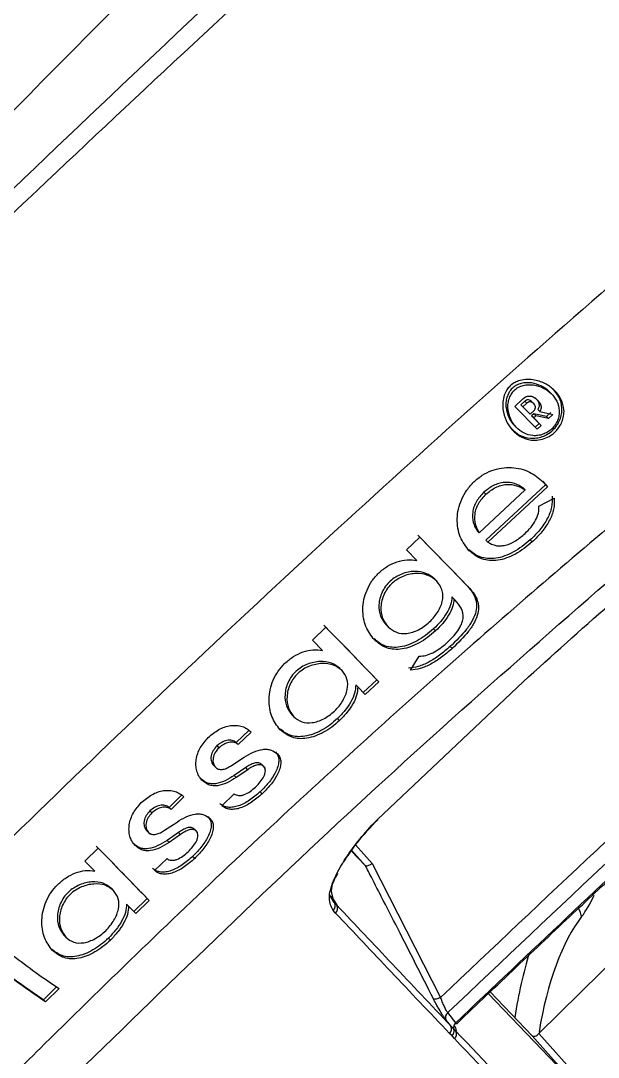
# Model space of a CAD drawing. Extents: x 525 to 613, y 487 to 635.
# Drawn here: x 539.808 to 541.574, y 578.359 to 581.529 of the extents above; entities that cross this region are included whole.
import ezdxf

# ---------------------------------------------------------------- set-up
doc = ezdxf.new("R2010")
doc.units = 0
doc.header["$MEASUREMENT"] = 0
doc.layers.add('1', color=4, linetype='Continuous')
doc.layers.add('STD TEST', color=3, linetype='Continuous')

# ---------------------------------------------------------------- blocks, each defined once
blk = doc.blocks.new('2023 VANGUARD')
at = {"layer": '1', "color": 3, "linetype": 'Continuous', "lineweight": 25}
for p, q in [((-27.5285, -12.3036), (-27.5347, -12.2974)), ((-27.6402, -12.3418), (-27.6157, -12.318)), ((-27.6097, -12.3253), (-27.622, -12.3372)), ((-27.6036, -12.3315), (-27.6159, -12.3434)), ((-27.6036, -12.3315), (-27.6097, -12.3253)), ((-27.5802, -12.3356), (-27.5905, -12.3253)), ((-27.5719, -12.4115), (-27.6402, -12.3418)), ((-27.622, -12.3372), (-27.6002, -12.3595)), ((-27.6159, -12.3434), (-27.622, -12.3372)), ((-27.6159, -12.3434), (-27.594, -12.3656)), ((-27.594, -12.3656), (-27.6002, -12.3595)), ((-27.594, -12.3656), (-27.5817, -12.3538)), ((-27.5824, -12.3645), (-27.5891, -12.3708)), ((-27.5435, -12.3725), (-27.5824, -12.3645)), ((-27.5763, -12.3706), (-27.5824, -12.3645)), ((-27.5643, -12.3573), (-27.5705, -12.3511)), ((-27.5643, -12.3573), (-27.524, -12.366)), ((-27.5302, -12.3598), (-27.5435, -12.3725)), ((-27.5891, -12.3708), (-27.5662, -12.3941)), ((-27.5829, -12.377), (-27.5891, -12.3708)), ((-27.5763, -12.3706), (-27.5829, -12.377)), ((-27.5829, -12.377), (-27.5601, -12.4003)), ((-27.5662, -12.3941), (-27.578, -12.4054)), ((-27.5373, -12.3786), (-27.5763, -12.3706)), ((-27.5601, -12.4003), (-27.5662, -12.3941)), ((-27.5373, -12.3786), (-27.5435, -12.3725)), ((-27.524, -12.366), (-27.5373, -12.3786)), ((-27.6404, -12.4013), (-27.6343, -12.4074)), ((-27.5601, -12.4003), (-27.5719, -12.4115)), ((-27.5471, -12.5812), (-27.7295, -12.7507)), ((-27.5562, -12.5705), (-27.5471, -12.5812)), ((-27.554, -12.5721), (-27.5409, -12.5873)), ((-27.5409, -12.5873), (-27.5471, -12.5812)), ((-27.7497, -12.7288), (-27.6091, -12.5972)), ((-27.7291, -12.6102), (-27.7352, -12.6041)), ((-27.5409, -12.5873), (-27.7234, -12.7568)), ((-27.6091, -12.5972), (-27.6152, -12.5911)), ((-27.5667, -12.6464), (-27.5203, -12.6226)), ((-27.9722, -12.7808), (-27.931, -12.7414)), ((-27.7497, -12.7288), (-27.7559, -12.7227)), ((-27.7234, -12.7568), (-27.7295, -12.7507)), ((-27.5872, -12.7562), (-27.5933, -12.75)), ((-27.9404, -12.8133), (-27.9722, -12.7808)), ((-27.8799, -12.8753), (-27.8861, -12.8691)), ((-27.7828, -12.8935), (-27.7889, -12.8874)), ((-27.8269, -12.9299), (-27.8331, -12.9238)), ((-27.8228, -12.9341), (-27.8269, -12.9299)), ((-28.2597, -13.0567), (-28.2186, -13.0172)), ((-28.0281, -13.0161), (-28.0342, -13.0099)), ((-27.883, -13.0284), (-27.8891, -13.0223)), ((-28.2287, -13.0884), (-28.2597, -13.0567)), ((-27.8322, -13.0823), (-27.8384, -13.0761)), ((-27.9594, -13.1484), (-27.933, -13.1059)), ((-28.1694, -13.1493), (-28.1755, -13.1431)), ((-28.0627, -13.1777), (-28.1043, -13.2166)), ((-28.0565, -13.1838), (-28.0982, -13.2228)), ((-28.0565, -13.1838), (-28.0627, -13.1777)), ((-28.0606, -13.6054), (-27.615, -13.1839)), ((-28.121, -13.1991), (-28.1272, -13.193)), ((-28.0982, -13.2228), (-28.121, -13.1991)), ((-28.3168, -13.2908), (-28.323, -13.2846)), ((-28.1767, -13.3027), (-28.1829, -13.2966)), ((-28.453, -13.3316), (-28.4927, -13.3697)), ((-28.4469, -13.3377), (-28.4865, -13.3759)), ((-28.4469, -13.3377), (-28.4475, -13.3371)), ((-28.5453, -13.3859), (-28.5515, -13.3798)), ((-28.4865, -13.3759), (-28.4927, -13.3697)), ((-27.5669, -14.26), (-26.6992, -13.4013)), ((-28.5554, -13.446), (-28.5615, -13.4399)), ((-28.5067, -13.4397), (-28.4681, -13.4145)), ((-28.4044, -13.4471), (-28.4145, -13.437)), ((-28.5554, -13.446), (-28.5512, -13.4502)), ((-28.4635, -13.4466), (-28.4986, -13.4707)), ((-28.4925, -13.4768), (-28.4986, -13.4707)), ((-28.4574, -13.4528), (-28.4925, -13.4768)), ((-28.4574, -13.4528), (-28.4635, -13.4466)), ((-28.6586, -13.5301), (-28.6981, -13.5684)), ((-28.6524, -13.5362), (-28.6919, -13.5745)), ((-28.6524, -13.5362), (-28.653, -13.5356)), ((-28.5367, -13.5629), (-28.4985, -13.5262)), ((-28.4133, -13.5266), (-28.4195, -13.5205)), ((-28.6919, -13.5745), (-28.6981, -13.5684)), ((-28.7504, -13.5849), (-28.7565, -13.5788)), ((-28.7121, -13.6383), (-28.6737, -13.6129)), ((-28.0714, -13.6161), (-28.0606, -13.6054)), ((-28.0699, -13.6158), (-28.0595, -13.6057)), ((-28.7605, -13.6449), (-28.7667, -13.6388)), ((-28.7605, -13.6449), (-28.7563, -13.6492)), ((-28.6694, -13.6449), (-28.7043, -13.6691)), ((-28.6632, -13.651), (-28.6981, -13.6752)), ((-28.6632, -13.651), (-28.6694, -13.6449)), ((-28.6106, -13.6449), (-28.6207, -13.6349)), ((-28.9554, -13.7325), (-28.9147, -13.6926)), ((-28.6981, -13.6752), (-28.7043, -13.6691)), ((-28.1277, -13.6823), (-28.0769, -13.7394)), ((-28.7423, -13.7614), (-28.7042, -13.7245)), ((-28.6197, -13.7243), (-28.6259, -13.7181)), ((-28.0979, -13.7457), (-28.1412, -13.7006)), ((-28.1398, -13.6987), (-28.0979, -13.7457)), ((-28.9255, -13.7631), (-28.9554, -13.7325)), ((-28.0769, -13.7394), (-27.8675, -14.1492)), ((-28.1853, -13.776), (-28.1821, -13.7691)), ((-28.8683, -13.8219), (-28.8744, -13.8157)), ((-28.7651, -13.8467), (-28.806, -13.8864)), ((-28.759, -13.8529), (-28.7999, -13.8926)), ((-28.759, -13.8529), (-28.7651, -13.8467)), ((-28.1926, -13.8595), (-28.2059, -13.8371)), ((-28.202, -13.8391), (-28.185, -13.8675)), ((-28.1926, -13.8595), (-28.2007, -13.8293)), ((-28.8218, -13.8699), (-28.8279, -13.8637)), ((-28.7999, -13.8926), (-28.8218, -13.8699)), ((-28.1887, -13.8916), (-28.1963, -13.8836)), ((-28.1926, -13.8595), (-28.185, -13.8675)), ((-29.0137, -13.9654), (-29.0198, -13.9593)), ((-29.0137, -13.9654), (-29.0131, -13.966)), ((-28.8771, -13.9738), (-28.8832, -13.9677)), ((-29.0408, -14.1162), (-29.0823, -14.1571)), ((-29.0346, -14.1223), (-29.0761, -14.1632)), ((-27.4446, -14.4266), (-27.7215, -14.138)), ((-27.7159, -14.1327), (-27.5875, -14.2667)), ((-29.0761, -14.1632), (-29.0823, -14.1571)), ((-27.8211, -14.2267), (-27.8459, -14.196)), ((-27.8357, -14.237), (-27.8512, -14.2178)), ((-27.8225, -14.23), (-27.8165, -14.2287)), ((-27.8325, -14.2674), (-27.8403, -14.2596)), ((-27.8272, -14.2466), (-27.8357, -14.237)), ((-27.8252, -14.2754), (-27.8325, -14.2674)), ((-27.8206, -14.2529), (-27.8272, -14.2466)), ((-27.5875, -14.2667), (-27.4446, -14.4266)), ((-27.5669, -14.26), (-27.4234, -14.4205))]:
    blk.add_line(p, q, dxfattribs=at)
at = {"layer": '1', "color": 3, "linetype": 'Continuous', "lineweight": 25, "flags": 128}
blk.add_lwpolyline([(-27.4362, -13.9021), (-27.4397, -13.8893), (-27.4455, -13.8769)], dxfattribs=at)
at = {"layer": '1', "color": 3, "linetype": 'Continuous', "lineweight": 25}
for centre, radius, start, end in [((-28.2093, -13.8693), 0.0194, 312.3573, 30.1925), ((-28.2018, -13.8772), 0.0194, 312.3842, 30.1743), ((-27.8337, -14.2106), 0.019, 130.0527, 202.3818), ((-27.8085, -14.2415), 0.0194, 130.5604, 195.4161), ((-27.8535, -14.2452), 0.0195, 312.5434, 24.7566), ((-27.8461, -14.2529), 0.0199, 313.2341, 18.3462), ((-27.8384, -14.261), 0.0195, 312.5498, 24.4884)]:
    blk.add_arc(centre, radius, start, end, dxfattribs=at)
for centre, major_axis, ratio, start_param, end_param in [((-27.5237, -13.5058), (0, 0.4492), 0.414214, 3.63155, 3.88361), ((-27.3028, -14.5058), (0, 0.6842), 0.414214, 0.489957, 1.195979), ((-27.379, -14.5058), (0, 0.7667), 0.369641, 0.872457, 1.176029)]:
    blk.add_ellipse(centre, major_axis=major_axis, ratio=ratio, start_param=start_param, end_param=end_param, dxfattribs=at)
for points, knots in [([(-26.2566, -9.0066), (-26.2864, -9.0326), (-26.3462, -9.0848), (-26.4359, -9.1634), (-26.5259, -9.2425), (-26.6162, -9.322), (-26.7068, -9.4021), (-26.7976, -9.4826), (-26.9625, -9.6292), (-27.2007, -9.8424), (-27.5634, -10.1702), (-27.9771, -10.5489), (-28.6449, -11.1694), (-29.5104, -11.9931), (-30.387, -12.8555), (-31.0802, -13.5544), (-31.5958, -14.0829), (-32.1064, -14.615), (-32.5004, -15.0325), (-32.7801, -15.3322), (-32.9483, -15.5135), (-33.1156, -15.6948), (-33.282, -15.8763), (-33.4475, -16.0578), (-33.6121, -16.2395), (-33.7759, -16.4212), (-33.9388, -16.6031), (-34.1008, -16.785), (-34.2619, -16.967), (-34.4222, -17.1491), (-34.5284, -17.2708), (-34.5815, -17.3315)], [0, 0, 0, 0, 0.010126, 0.020295, 0.030505, 0.040758, 0.051054, 0.061392, 0.071773, 0.107388, 0.142994, 0.196448, 0.250296, 0.375054, 0.500194, 0.562652, 0.625129, 0.687783, 0.750122, 0.771141, 0.792123, 0.813067, 0.833974, 0.854846, 0.875682, 0.896484, 0.917252, 0.937986, 0.958689, 0.97936, 1, 1, 1, 1]), ([(-34.2953, -16.3564), (-34.1482, -16.2012), (-33.8522, -15.8888), (-33.42, -15.4314), (-33.0101, -14.9978), (-32.6366, -14.6027), (-32.2647, -14.2094), (-31.8859, -13.8093), (-31.4915, -13.3934), (-31.1636, -13.0484), (-30.8998, -12.7711), (-30.6977, -12.5589), (-30.4946, -12.3458), (-30.2801, -12.1209), (-30.0435, -11.873), (-29.7782, -11.5954), (-29.4728, -11.2761), (-29.1252, -10.9132), (-28.7335, -10.5043), (-28.3069, -10.0592), (-27.8593, -9.5924), (-27.5544, -9.2736), (-27.4031, -9.1154)], [0, 0, 0, 0, 0.064164, 0.129134, 0.188798, 0.243179, 0.292266, 0.351199, 0.408496, 0.464259, 0.494029, 0.523343, 0.552199, 0.582361, 0.616634, 0.655054, 0.697624, 0.749251, 0.805912, 0.867594, 0.93432, 1, 1, 1, 1]), ([(-27.4288, -9.1235), (-27.4292, -9.1239), (-27.4325, -9.1273), (-27.4434, -9.1385), (-27.4824, -9.1785), (-27.6279, -9.3277), (-28.1949, -9.9075), (-29.3191, -11.0509), (-30.3201, -12.0951), (-30.8965, -12.6964)], [0, 0, 0, 0, 0.000353, 0.002828, 0.009436, 0.033986, 0.128384, 0.498019, 1, 1, 1, 1]), ([(-26.5548, -9.3729), (-26.8823, -9.6598), (-27.5372, -10.2335), (-28.505, -11.1178), (-29.4609, -12.0181), (-30.4026, -12.9353), (-31.3297, -13.8678), (-32.2405, -14.8151), (-33.1358, -15.775), (-33.7174, -16.4252), (-34.0082, -16.7503)], [0, 0, 0, 0, 0.125, 0.25, 0.375, 0.5, 0.625, 0.75, 0.875, 1, 1, 1, 1]), ([(-25.4146, -10.4282), (-25.7372, -10.6679), (-26.3791, -11.1448), (-27.2948, -11.9177), (-28.1843, -12.7094), (-29.0476, -13.5262), (-29.8857, -14.3564), (-30.7025, -15.1973), (-31.4896, -16.0589), (-32.2522, -16.9521), (-32.7261, -17.5775), (-32.9643, -17.8919)], [0, 0, 0, 0, 0.113392, 0.225638, 0.337341, 0.448782, 0.560233, 0.669481, 0.778832, 0.888788, 1, 1, 1, 1]), ([(-29.5552, -11.8201), (-29.3269, -11.5904), (-28.9485, -11.2098), (-28.5731, -10.8272), (-28.4242, -10.6754)], [0, 0, 0, 0, 0.603349, 1, 1, 1, 1]), ([(-24.9408, -10.9166), (-25.0731, -11.004), (-25.3406, -11.1805), (-25.7398, -11.4588), (-26.1419, -11.7506), (-26.5459, -12.0569), (-26.94, -12.3686), (-27.3913, -12.7403), (-27.9037, -13.1831), (-28.49, -13.719), (-29.0089, -14.2196), (-29.452, -14.6653), (-29.8107, -15.0385), (-30.1521, -15.4062), (-30.4762, -15.7679), (-30.7928, -16.1342), (-31.1698, -16.5871), (-31.5985, -17.1306), (-32.0622, -17.7557), (-32.3496, -18.1776), (-32.4913, -18.3855)], [0, 0, 0, 0, 0.044709, 0.090349, 0.13691, 0.184379, 0.232745, 0.277954, 0.348418, 0.422679, 0.500679, 0.550525, 0.598903, 0.645795, 0.691185, 0.735062, 0.781563, 0.856423, 0.929252, 1, 1, 1, 1]), ([(-27.518, -12.4202), (-27.518, -12.4202), (-27.5181, -12.4203), (-27.5184, -12.4206), (-27.5195, -12.4216), (-27.5236, -12.4253), (-27.5337, -12.4327), (-27.5513, -12.4412), (-27.5718, -12.4456), (-27.5964, -12.4449), (-27.6227, -12.436), (-27.6415, -12.4211), (-27.6564, -12.404), (-27.669, -12.3839), (-27.6776, -12.3551), (-27.6782, -12.3281), (-27.6739, -12.3078), (-27.666, -12.2917), (-27.6556, -12.2789), (-27.6433, -12.2697), (-27.6274, -12.2623), (-27.6077, -12.2583), (-27.5796, -12.2596), (-27.5491, -12.2696), (-27.5194, -12.2902), (-27.4979, -12.3177), (-27.4893, -12.3467), (-27.4906, -12.3708), (-27.4957, -12.3885), (-27.5035, -12.4034), (-27.5114, -12.4137), (-27.5163, -12.4185), (-27.518, -12.4202)], [0, 0, 0, 0, 0.000072, 0.000597, 0.002016, 0.007306, 0.027584, 0.062548, 0.102855, 0.133014, 0.191275, 0.250029, 0.261691, 0.312456, 0.374569, 0.412995, 0.446626, 0.475632, 0.499758, 0.526062, 0.549056, 0.58483, 0.623805, 0.688795, 0.746269, 0.811934, 0.87362, 0.905757, 0.937092, 0.966767, 0.988236, 1, 1, 1, 1]), ([(-27.5349, -12.2976), (-27.5352, -12.2971), (-27.5413, -12.2888), (-27.5598, -12.2783), (-27.5839, -12.2698), (-27.605, -12.2686), (-27.6208, -12.2708), (-27.6359, -12.2765), (-27.6492, -12.2859), (-27.6591, -12.2988), (-27.6653, -12.3138), (-27.6681, -12.3296), (-27.6677, -12.3507), (-27.6599, -12.375), (-27.6494, -12.3941), (-27.6409, -12.4004), (-27.6401, -12.4009)], [0, 0, 0, 0, 0.0070149, 0.1291444, 0.2515157, 0.3136695, 0.3755026, 0.4363504, 0.4969616, 0.557703, 0.6188351, 0.6808349, 0.7427613, 0.8652316, 0.9880095, 1, 1, 1, 1]), ([(-27.5275, -12.4104), (-27.5239, -12.4065), (-27.5165, -12.3985), (-27.5092, -12.3842), (-27.505, -12.3692), (-27.5039, -12.349), (-27.5108, -12.3249), (-27.5286, -12.3014), (-27.5531, -12.284), (-27.5778, -12.276), (-27.5988, -12.2747), (-27.6147, -12.277), (-27.6298, -12.2826), (-27.643, -12.292), (-27.6529, -12.305), (-27.6591, -12.3199), (-27.662, -12.3358), (-27.6615, -12.3568), (-27.6541, -12.3817), (-27.6373, -12.4065), (-27.614, -12.4244), (-27.5902, -12.4316), (-27.57, -12.4311), (-27.5548, -12.4274), (-27.5401, -12.4208), (-27.5317, -12.4139), (-27.5275, -12.4104)], [0, 0, 0, 0, 0.031306, 0.062452, 0.093722, 0.125114, 0.187471, 0.250061, 0.312313, 0.374688, 0.406368, 0.437886, 0.468901, 0.499796, 0.530757, 0.561917, 0.593519, 0.625084, 0.687509, 0.750092, 0.812601, 0.874775, 0.906112, 0.937441, 0.968662, 1, 1, 1, 1]), ([(-27.5241, -12.4141), (-27.5197, -12.4093), (-27.5109, -12.3999), (-27.5021, -12.3829), (-27.4969, -12.365), (-27.4955, -12.3411), (-27.503, -12.3129), (-27.5178, -12.2959), (-27.5249, -12.2876)], [0, 0, 0, 0, 0.1275582, 0.2544608, 0.3817826, 0.509563, 0.7634677, 1, 1, 1, 1]), ([(-25.7815, -12.326), (-26.1324, -12.63), (-26.8341, -13.238), (-27.5087, -13.8767), (-27.8459, -14.196)], [0, 0, 0, 0, 0.500027, 1, 1, 1, 1]), ([(-27.6157, -12.318), (-27.6141, -12.3166), (-27.6109, -12.3138), (-27.6051, -12.311), (-27.5989, -12.3096), (-27.5906, -12.31), (-27.5809, -12.3136), (-27.575, -12.3188), (-27.572, -12.3214)], [0, 0, 0, 0, 0.125316, 0.250129, 0.375064, 0.500555, 0.749814, 1, 1, 1, 1]), ([(-27.5888, -12.3271), (-27.5902, -12.3258), (-27.593, -12.3234), (-27.5976, -12.3217), (-27.6016, -12.3214), (-27.6046, -12.322), (-27.6074, -12.3233), (-27.609, -12.3246), (-27.6097, -12.3253)], [0, 0, 0, 0, 0.249296, 0.498654, 0.623865, 0.748908, 0.874113, 1, 1, 1, 1]), ([(-27.5826, -12.3332), (-27.584, -12.332), (-27.5869, -12.3295), (-27.5915, -12.3278), (-27.5954, -12.3276), (-27.5984, -12.3281), (-27.6012, -12.3294), (-27.6028, -12.3308), (-27.6036, -12.3315)], [0, 0, 0, 0, 0.249296, 0.498654, 0.623865, 0.748908, 0.874113, 1, 1, 1, 1]), ([(-27.5817, -12.3538), (-27.581, -12.353), (-27.5796, -12.3515), (-27.5782, -12.3488), (-27.5775, -12.3459), (-27.5775, -12.3421), (-27.579, -12.3375), (-27.5814, -12.3346), (-27.5826, -12.3332)], [0, 0, 0, 0, 0.125361, 0.250258, 0.375259, 0.500795, 0.750034, 1, 1, 1, 1]), ([(-27.5782, -12.3153), (-27.576, -12.3177), (-27.5715, -12.3225), (-27.5676, -12.3297), (-27.5662, -12.3363), (-27.5664, -12.3414), (-27.5679, -12.3465), (-27.5696, -12.3496), (-27.5705, -12.3511)], [0, 0, 0, 0, 0.249834, 0.499045, 0.624064, 0.749129, 0.874216, 1, 1, 1, 1]), ([(-27.572, -12.3214), (-27.5698, -12.3238), (-27.5654, -12.3286), (-27.5614, -12.3359), (-27.5601, -12.3424), (-27.5603, -12.3475), (-27.5617, -12.3526), (-27.5635, -12.3557), (-27.5643, -12.3573)], [0, 0, 0, 0, 0.249834, 0.499045, 0.624064, 0.749129, 0.874216, 1, 1, 1, 1]), ([(-27.8211, -14.2267), (-27.5946, -14.0119), (-27.1415, -13.5821), (-26.4479, -12.9522), (-25.975, -12.5446), (-25.7385, -12.3408)], [0, 0, 0, 0, 0.333307, 0.666645, 1, 1, 1, 1]), ([(-27.8165, -14.2287), (-27.7567, -14.1715), (-27.6391, -14.0591), (-27.4699, -13.8992), (-27.3161, -13.7551), (-27.1829, -13.6311), (-27.0702, -13.5271), (-26.975, -13.4396), (-26.8775, -13.3504), (-26.7608, -13.2444), (-26.6116, -13.1098), (-26.4325, -12.9497), (-26.223, -12.7648), (-25.9928, -12.564), (-25.8314, -12.4262), (-25.7507, -12.3573)], [0, 0, 0, 0, 0.089083, 0.174948, 0.250522, 0.315805, 0.370798, 0.415499, 0.454966, 0.512992, 0.585084, 0.671243, 0.77147, 0.885763, 1, 1, 1, 1]), ([(-27.8675, -14.1492), (-27.5497, -13.8482), (-26.9141, -13.246), (-26.2544, -12.6707), (-25.9246, -12.383)], [0, 0, 0, 0, 0.49994, 1, 1, 1, 1]), ([(-27.6502, -12.4107), (-27.6425, -12.4175), (-27.6261, -12.432), (-27.5986, -12.4396), (-27.5747, -12.4389), (-27.5566, -12.4344), (-27.5391, -12.4265), (-27.5291, -12.4182), (-27.5241, -12.4141)], [0, 0, 0, 0, 0.228521, 0.484539, 0.613352, 0.742271, 0.870879, 1, 1, 1, 1]), ([(-27.7659, -12.5726), (-27.7576, -12.5655), (-27.7409, -12.5513), (-27.7116, -12.5369), (-27.6809, -12.5291), (-27.6405, -12.5274), (-27.593, -12.5394), (-27.567, -12.5611), (-27.554, -12.5721)], [0, 0, 0, 0, 0.125682, 0.250471, 0.375422, 0.500754, 0.749187, 1, 1, 1, 1]), ([(-27.615, -13.1839), (-27.527, -13.1044), (-27.3581, -12.9519), (-27.1023, -12.7333), (-26.9335, -12.5964), (-26.8491, -12.5279)], [0, 0, 0, 0, 0.352419, 0.676072, 1, 1, 1, 1]), ([(-27.7801, -12.783), (-27.7903, -12.7698), (-27.8106, -12.7436), (-27.8189, -12.6957), (-27.814, -12.6556), (-27.8039, -12.6255), (-27.7883, -12.5968), (-27.7734, -12.5807), (-27.7659, -12.5726)], [0, 0, 0, 0, 0.250101, 0.497893, 0.6232, 0.74848, 0.873898, 1, 1, 1, 1]), ([(-27.6152, -12.5911), (-27.6234, -12.586), (-27.6398, -12.576), (-27.667, -12.5728), (-27.6892, -12.5768), (-27.7114, -12.585), (-27.7257, -12.5965), (-27.7352, -12.6041)], [0, 0, 0, 0, 0.250562, 0.499168, 0.624543, 0.749433, 1, 1, 1, 1]), ([(-27.7291, -12.6102), (-27.7196, -12.6026), (-27.7054, -12.5912), (-27.6832, -12.583), (-27.6609, -12.579), (-27.6337, -12.5822), (-27.6173, -12.5922), (-27.6091, -12.5972)], [0, 0, 0, 0, 0.249739, 0.374665, 0.500101, 0.749804, 1, 1, 1, 1]), ([(-27.7352, -12.6041), (-27.7435, -12.6131), (-27.7558, -12.6267), (-27.7658, -12.6482), (-27.7714, -12.6702), (-27.7695, -12.6974), (-27.7604, -12.7142), (-27.7559, -12.7227)], [0, 0, 0, 0, 0.250278, 0.374511, 0.49935, 0.748151, 1, 1, 1, 1]), ([(-27.7291, -12.6102), (-27.7373, -12.6193), (-27.7497, -12.6328), (-27.7597, -12.6543), (-27.7653, -12.6763), (-27.7633, -12.7035), (-27.7543, -12.7204), (-27.7497, -12.7288)], [0, 0, 0, 0, 0.250278, 0.374511, 0.49935, 0.748151, 1, 1, 1, 1]), ([(-27.5265, -12.6165), (-27.5262, -12.6275), (-27.5257, -12.6496), (-27.5399, -12.6851), (-27.5626, -12.7196), (-27.5831, -12.7399), (-27.5933, -12.75)], [0, 0, 0, 0, 0.249909, 0.498884, 0.748725, 1, 1, 1, 1]), ([(-27.6092, -12.7305), (-27.6029, -12.7242), (-27.5903, -12.7116), (-27.5762, -12.6901), (-27.5668, -12.6676), (-27.5667, -12.6535), (-27.5667, -12.6464)], [0, 0, 0, 0, 0.251494, 0.500507, 0.749334, 1, 1, 1, 1]), ([(-27.5203, -12.6226), (-27.52, -12.6337), (-27.5195, -12.6557), (-27.5338, -12.6912), (-27.5565, -12.7258), (-27.5769, -12.746), (-27.5872, -12.7562)], [0, 0, 0, 0, 0.249909, 0.498884, 0.748725, 1, 1, 1, 1]), ([(-28.9828, -14.3843), (-28.68, -14.0896), (-28.0745, -13.5004), (-27.4363, -12.9469), (-27.1172, -12.6702)], [0, 0, 0, 0, 0.499996, 1, 1, 1, 1]), ([(-27.9372, -12.7352), (-27.9096, -12.7634), (-27.8544, -12.8198), (-27.8107, -12.8649), (-27.7889, -12.8874)], [0, 0, 0, 0, 0.500251, 1, 1, 1, 1]), ([(-27.931, -12.7414), (-27.9034, -12.7696), (-27.8483, -12.8259), (-27.8046, -12.871), (-27.7828, -12.8935)], [0, 0, 0, 0, 0.500251, 1, 1, 1, 1]), ([(-27.7234, -12.7568), (-27.7155, -12.761), (-27.7038, -12.7673), (-27.6845, -12.7686), (-27.6642, -12.7657), (-27.6372, -12.7539), (-27.6186, -12.7383), (-27.6092, -12.7305)], [0, 0, 0, 0, 0.2502079, 0.3744399, 0.4996083, 0.7486767, 1, 1, 1, 1]), ([(-27.5933, -12.75), (-27.6101, -12.7635), (-27.6352, -12.7838), (-27.6717, -12.7999), (-27.6986, -12.8071), (-27.7241, -12.8078), (-27.7538, -12.8021), (-27.7707, -12.7886), (-27.7814, -12.78)], [0, 0, 0, 0, 0.25823, 0.386916, 0.515378, 0.64378, 0.772662, 1, 1, 1, 1]), ([(-27.5872, -12.7562), (-27.6039, -12.7697), (-27.6291, -12.7899), (-27.6656, -12.8061), (-27.6925, -12.8133), (-27.718, -12.814), (-27.7495, -12.8077), (-27.7679, -12.7929), (-27.7801, -12.783)], [0, 0, 0, 0, 0.250192, 0.374872, 0.499336, 0.623741, 0.748611, 1, 1, 1, 1]), ([(-28.0566, -12.8509), (-28.048, -12.8437), (-28.0309, -12.8294), (-28.0008, -12.816), (-27.9695, -12.809), (-27.9501, -12.8118), (-27.9404, -12.8133)], [0, 0, 0, 0, 0.251834, 0.50216, 0.750554, 1, 1, 1, 1]), ([(-28.0697, -13.056), (-28.0795, -13.0433), (-28.099, -13.018), (-28.1073, -12.9718), (-28.103, -12.9326), (-28.0935, -12.9031), (-28.0785, -12.8748), (-28.0639, -12.8589), (-28.0566, -12.8509)], [0, 0, 0, 0, 0.250279, 0.4980642, 0.6233291, 0.7486562, 0.8739812, 1, 1, 1, 1]), ([(-27.8854, -12.8698), (-27.8938, -12.8632), (-27.9105, -12.8499), (-27.9472, -12.8441), (-27.9802, -12.8507), (-28.0052, -12.863), (-28.0222, -12.8757), (-28.0363, -12.8916), (-28.0469, -12.9096), (-28.0539, -12.9288), (-28.0578, -12.9543), (-28.0534, -12.9847), (-28.0406, -13.0015), (-28.0342, -13.0099)], [0, 0, 0, 0, 0.124948, 0.249356, 0.374617, 0.437003, 0.499168, 0.561376, 0.62381, 0.686611, 0.749651, 0.874484, 1, 1, 1, 1]), ([(-27.8793, -12.876), (-27.8876, -12.8693), (-27.9044, -12.856), (-27.9411, -12.8503), (-27.9741, -12.8568), (-27.999, -12.8692), (-28.016, -12.8818), (-28.0302, -12.8977), (-28.0408, -12.9158), (-28.0478, -12.9349), (-28.0517, -12.9605), (-28.0473, -12.9909), (-28.0345, -13.0077), (-28.0281, -13.0161)], [0, 0, 0, 0, 0.124948, 0.249356, 0.374617, 0.437003, 0.499168, 0.561376, 0.62381, 0.686611, 0.749651, 0.874484, 1, 1, 1, 1]), ([(-28.0281, -13.0161), (-28.0202, -13.0224), (-28.0044, -13.0351), (-27.9766, -13.0377), (-27.953, -13.0326), (-27.9349, -13.0252), (-27.9173, -13.0146), (-27.9011, -13.0012), (-27.8868, -12.9858), (-27.875, -12.9691), (-27.8663, -12.9517), (-27.8611, -12.9342), (-27.8601, -12.9174), (-27.8637, -12.8964), (-27.873, -12.8842), (-27.8793, -12.876)], [0, 0, 0, 0, 0.1247818, 0.2490077, 0.3119102, 0.3744668, 0.4367804, 0.4990784, 0.5615734, 0.6241297, 0.6867288, 0.749479, 0.8120481, 0.8745087, 1, 1, 1, 1]), ([(-27.7889, -12.8874), (-27.779, -12.899), (-27.7641, -12.9165), (-27.7568, -12.9446), (-27.758, -12.9685), (-27.7686, -12.9952), (-27.7933, -13.0326), (-27.8203, -13.0587), (-27.8384, -13.0761)], [0, 0, 0, 0, 0.249349, 0.375038, 0.500403, 0.625244, 0.750197, 1, 1, 1, 1]), ([(-27.7828, -12.8935), (-27.7729, -12.9052), (-27.758, -12.9226), (-27.7506, -12.9507), (-27.7519, -12.9746), (-27.7625, -13.0014), (-27.7871, -13.0387), (-27.8142, -13.0649), (-27.8322, -13.0823)], [0, 0, 0, 0, 0.2493486, 0.3750376, 0.5004026, 0.6252438, 0.7501967, 1, 1, 1, 1]), ([(-27.8331, -12.9238), (-27.8339, -12.932), (-27.8355, -12.9484), (-27.8488, -12.9744), (-27.8664, -12.9996), (-27.8815, -13.0147), (-27.8891, -13.0223)], [0, 0, 0, 0, 0.249563, 0.499042, 0.748896, 1, 1, 1, 1]), ([(-27.8269, -12.9299), (-27.8277, -12.9381), (-27.8294, -12.9545), (-27.8427, -12.9806), (-27.8603, -13.0058), (-27.8754, -13.0209), (-27.883, -13.0284)], [0, 0, 0, 0, 0.249563, 0.499042, 0.748896, 1, 1, 1, 1]), ([(-27.8488, -13.065), (-27.8426, -13.059), (-27.8302, -13.0473), (-27.8143, -13.0279), (-27.803, -13.0081), (-27.7962, -12.9834), (-27.8023, -12.9579), (-27.816, -12.9421), (-27.8228, -12.9341)], [0, 0, 0, 0, 0.125492, 0.250168, 0.375052, 0.500571, 0.750149, 1, 1, 1, 1]), ([(-28.2247, -13.0111), (-28.1939, -13.0427), (-28.132, -13.106), (-28.0858, -13.1537), (-28.0627, -13.1777)], [0, 0, 0, 0, 0.498859, 1, 1, 1, 1]), ([(-28.2186, -13.0172), (-28.1877, -13.0488), (-28.1258, -13.1121), (-28.0797, -13.1599), (-28.0565, -13.1838)], [0, 0, 0, 0, 0.498859, 1, 1, 1, 1]), ([(-27.8891, -13.0223), (-27.8971, -13.0292), (-27.913, -13.043), (-27.9391, -13.0593), (-27.9654, -13.0715), (-27.9915, -13.0785), (-28.016, -13.0794), (-28.0445, -13.074), (-28.0607, -13.0612), (-28.071, -13.053)], [0, 0, 0, 0, 0.12999, 0.259324, 0.388096, 0.516618, 0.645007, 0.773893, 1, 1, 1, 1]), ([(-27.883, -13.0284), (-27.8909, -13.0353), (-27.9069, -13.0491), (-27.9329, -13.0655), (-27.9593, -13.0776), (-27.9854, -13.0846), (-28.0099, -13.0855), (-28.0403, -13.0797), (-28.0579, -13.0655), (-28.0697, -13.056)], [0, 0, 0, 0, 0.125805, 0.250976, 0.375602, 0.499986, 0.624243, 0.748979, 1, 1, 1, 1]), ([(-28.3437, -13.1272), (-28.3352, -13.12), (-28.3182, -13.1056), (-28.2884, -13.0918), (-28.2574, -13.0844), (-28.2383, -13.0871), (-28.2287, -13.0884)], [0, 0, 0, 0, 0.2523503, 0.5027496, 0.7506683, 1, 1, 1, 1]), ([(-27.8384, -13.0761), (-27.8491, -13.0853), (-27.8703, -13.1036), (-27.904, -13.1247), (-27.9366, -13.1389), (-27.9559, -13.1411), (-27.9656, -13.1422)], [0, 0, 0, 0, 0.250651, 0.499403, 0.748659, 1, 1, 1, 1]), ([(-27.8322, -13.0823), (-27.8429, -13.0915), (-27.8642, -13.1097), (-27.8979, -13.1308), (-27.9305, -13.1451), (-27.9498, -13.1473), (-27.9594, -13.1484)], [0, 0, 0, 0, 0.250651, 0.499403, 0.748659, 1, 1, 1, 1]), ([(-27.933, -13.1059), (-27.9265, -13.1054), (-27.9137, -13.1044), (-27.8919, -13.0956), (-27.8696, -13.0827), (-27.8557, -13.0709), (-27.8488, -13.065)], [0, 0, 0, 0, 0.251108, 0.500562, 0.749465, 1, 1, 1, 1]), ([(-28.1749, -13.1438), (-28.1832, -13.1374), (-28.1997, -13.1247), (-28.236, -13.12), (-28.2685, -13.1265), (-28.2932, -13.1386), (-28.3102, -13.1511), (-28.3242, -13.167), (-28.3345, -13.1851), (-28.3411, -13.2042), (-28.3449, -13.2294), (-28.3413, -13.2596), (-28.3291, -13.2763), (-28.323, -13.2846)], [0, 0, 0, 0, 0.124861, 0.249326, 0.374407, 0.436717, 0.498901, 0.561112, 0.623652, 0.686706, 0.74969, 0.874546, 1, 1, 1, 1]), ([(-28.3585, -13.3306), (-28.368, -13.3181), (-28.3869, -13.293), (-28.3938, -13.2469), (-28.3896, -13.2082), (-28.3805, -13.179), (-28.3655, -13.1509), (-28.351, -13.1351), (-28.3437, -13.1272)], [0, 0, 0, 0, 0.249759, 0.498829, 0.624122, 0.749066, 0.874321, 1, 1, 1, 1]), ([(-28.1688, -13.1499), (-28.177, -13.1435), (-28.1936, -13.1308), (-28.2299, -13.1261), (-28.2624, -13.1327), (-28.2871, -13.1448), (-28.3041, -13.1573), (-28.3181, -13.1732), (-28.3283, -13.1913), (-28.335, -13.2104), (-28.3387, -13.2356), (-28.3352, -13.2657), (-28.3229, -13.2824), (-28.3168, -13.2908)], [0, 0, 0, 0, 0.124861, 0.249326, 0.374407, 0.436717, 0.498901, 0.561112, 0.623652, 0.686706, 0.74969, 0.874546, 1, 1, 1, 1]), ([(-28.3168, -13.2908), (-28.309, -13.2969), (-28.2934, -13.309), (-28.266, -13.3106), (-28.2428, -13.3052), (-28.2251, -13.2977), (-28.2079, -13.2871), (-28.1918, -13.2738), (-28.1777, -13.2585), (-28.1662, -13.2419), (-28.1576, -13.2246), (-28.1508, -13.2017), (-28.1511, -13.174), (-28.1629, -13.1579), (-28.1688, -13.1499)], [0, 0, 0, 0, 0.12499, 0.249364, 0.312143, 0.374762, 0.437131, 0.499404, 0.561771, 0.624289, 0.687076, 0.750133, 0.874832, 1, 1, 1, 1]), ([(-28.1272, -13.193), (-28.1277, -13.2014), (-28.1288, -13.2183), (-28.1413, -13.2457), (-28.1592, -13.2724), (-28.175, -13.2885), (-28.1829, -13.2966)], [0, 0, 0, 0, 0.249093, 0.497559, 0.748194, 1, 1, 1, 1]), ([(-28.121, -13.1991), (-28.1216, -13.2076), (-28.1227, -13.2244), (-28.1351, -13.2518), (-28.153, -13.2786), (-28.1688, -13.2947), (-28.1767, -13.3027)], [0, 0, 0, 0, 0.249093, 0.497559, 0.748194, 1, 1, 1, 1]), ([(-28.1829, -13.2966), (-28.1907, -13.3034), (-28.2063, -13.317), (-28.2317, -13.3329), (-28.2575, -13.3446), (-28.2909, -13.3533), (-28.3285, -13.3518), (-28.3499, -13.3352), (-28.3599, -13.3275)], [0, 0, 0, 0, 0.129979, 0.259355, 0.388617, 0.517711, 0.77448, 1, 1, 1, 1]), ([(-28.1767, -13.3027), (-28.1845, -13.3095), (-28.2001, -13.3231), (-28.2256, -13.339), (-28.2513, -13.3507), (-28.2848, -13.3595), (-28.3243, -13.3575), (-28.3471, -13.3396), (-28.3585, -13.3306)], [0, 0, 0, 0, 0.1257191, 0.2508544, 0.3758798, 0.5007427, 0.7490957, 1, 1, 1, 1]), ([(-28.5782, -13.3542), (-28.5678, -13.3455), (-28.5472, -13.3282), (-28.5155, -13.3175), (-28.491, -13.3167), (-28.474, -13.3203), (-28.4588, -13.3271), (-28.4509, -13.3342), (-28.4469, -13.3377)], [0, 0, 0, 0, 0.250121, 0.498624, 0.623907, 0.748542, 0.873827, 1, 1, 1, 1]), ([(-28.5975, -13.4845), (-28.6008, -13.4805), (-28.6075, -13.4724), (-28.6135, -13.457), (-28.6163, -13.4401), (-28.6152, -13.416), (-28.6047, -13.3846), (-28.587, -13.3644), (-28.5782, -13.3542)], [0, 0, 0, 0, 0.125882, 0.25115, 0.376045, 0.500728, 0.749011, 1, 1, 1, 1]), ([(-28.5515, -13.3798), (-28.5557, -13.3845), (-28.562, -13.3915), (-28.5672, -13.4025), (-28.5696, -13.4109), (-28.5702, -13.4193), (-28.569, -13.4272), (-28.5662, -13.4343), (-28.5631, -13.438), (-28.5615, -13.4399)], [0, 0, 0, 0, 0.2491409, 0.373938, 0.4985542, 0.6237251, 0.7486846, 0.8741126, 1, 1, 1, 1]), ([(-28.4927, -13.3697), (-28.4945, -13.3682), (-28.4981, -13.3653), (-28.5052, -13.363), (-28.5129, -13.3622), (-28.5237, -13.3635), (-28.5376, -13.3684), (-28.5468, -13.376), (-28.5515, -13.3798)], [0, 0, 0, 0, 0.125132, 0.250079, 0.375347, 0.500699, 0.750326, 1, 1, 1, 1]), ([(-28.4865, -13.3759), (-28.4883, -13.3744), (-28.492, -13.3715), (-28.499, -13.3691), (-28.5068, -13.3684), (-28.5176, -13.3696), (-28.5314, -13.3745), (-28.5407, -13.3821), (-28.5453, -13.3859)], [0, 0, 0, 0, 0.125132, 0.250079, 0.375347, 0.500699, 0.750326, 1, 1, 1, 1]), ([(-28.5453, -13.3859), (-28.5495, -13.3906), (-28.5559, -13.3976), (-28.561, -13.4086), (-28.5634, -13.4171), (-28.564, -13.4255), (-28.5629, -13.4333), (-28.5601, -13.4404), (-28.5569, -13.4442), (-28.5554, -13.446)], [0, 0, 0, 0, 0.249141, 0.373938, 0.498554, 0.623725, 0.748685, 0.874113, 1, 1, 1, 1]), ([(-28.4681, -13.4145), (-28.4588, -13.4089), (-28.4404, -13.3978), (-28.4158, -13.3903), (-28.3978, -13.3899), (-28.3812, -13.393), (-28.3725, -13.3998), (-28.3666, -13.4043)], [0, 0, 0, 0, 0.251026, 0.498917, 0.623579, 0.748543, 1, 1, 1, 1]), ([(-28.3728, -13.3982), (-28.37, -13.4018), (-28.3644, -13.4089), (-28.3618, -13.4233), (-28.3639, -13.4393), (-28.3722, -13.4618), (-28.3901, -13.4904), (-28.4096, -13.5104), (-28.4195, -13.5205)], [0, 0, 0, 0, 0.125632, 0.250272, 0.375166, 0.501024, 0.749758, 1, 1, 1, 1]), ([(-28.3666, -13.4043), (-28.3638, -13.4079), (-28.3583, -13.4151), (-28.3556, -13.4294), (-28.3577, -13.4455), (-28.366, -13.4679), (-28.3839, -13.4965), (-28.4035, -13.5166), (-28.4133, -13.5266)], [0, 0, 0, 0, 0.125632, 0.250272, 0.375166, 0.501024, 0.749758, 1, 1, 1, 1]), ([(-28.5554, -13.446), (-28.5539, -13.4473), (-28.551, -13.4498), (-28.5453, -13.4518), (-28.5391, -13.4525), (-28.5303, -13.4515), (-28.5192, -13.4475), (-28.5108, -13.4423), (-28.5067, -13.4397)], [0, 0, 0, 0, 0.125625, 0.250582, 0.375568, 0.500489, 0.749031, 1, 1, 1, 1]), ([(-28.4143, -13.4372), (-28.4156, -13.436), (-28.4182, -13.4337), (-28.4236, -13.4318), (-28.4298, -13.4314), (-28.4388, -13.433), (-28.4504, -13.4379), (-28.4592, -13.4437), (-28.4635, -13.4466)], [0, 0, 0, 0, 0.125279, 0.250079, 0.375087, 0.500396, 0.749665, 1, 1, 1, 1]), ([(-28.4082, -13.4433), (-28.4095, -13.4422), (-28.4121, -13.4399), (-28.4174, -13.438), (-28.4236, -13.4376), (-28.4326, -13.4392), (-28.4443, -13.4441), (-28.453, -13.4499), (-28.4574, -13.4528)], [0, 0, 0, 0, 0.1252787, 0.2500787, 0.3750868, 0.5003955, 0.7496654, 1, 1, 1, 1]), ([(-28.4986, -13.4707), (-28.5079, -13.4764), (-28.5265, -13.4878), (-28.5513, -13.4962), (-28.5699, -13.4963), (-28.5871, -13.4921), (-28.597, -13.4838), (-28.6036, -13.4783)], [0, 0, 0, 0, 0.251783, 0.500072, 0.624344, 0.748695, 1, 1, 1, 1]), ([(-28.4334, -13.5058), (-28.4284, -13.5008), (-28.4185, -13.4908), (-28.4089, -13.4764), (-28.4043, -13.4648), (-28.4032, -13.4565), (-28.4041, -13.4489), (-28.4068, -13.4452), (-28.4082, -13.4433)], [0, 0, 0, 0, 0.25095, 0.499252, 0.624726, 0.749996, 0.87464, 1, 1, 1, 1]), ([(-28.4925, -13.4768), (-28.5018, -13.4826), (-28.5203, -13.494), (-28.5452, -13.5023), (-28.5638, -13.5025), (-28.581, -13.4982), (-28.5909, -13.49), (-28.5975, -13.4845)], [0, 0, 0, 0, 0.2517832, 0.5000716, 0.6243439, 0.7486952, 1, 1, 1, 1]), ([(-28.4985, -13.5262), (-28.4966, -13.5277), (-28.4929, -13.5305), (-28.4854, -13.5322), (-28.477, -13.5318), (-28.465, -13.5285), (-28.4496, -13.5202), (-28.4388, -13.5106), (-28.4334, -13.5058)], [0, 0, 0, 0, 0.1252007, 0.2501722, 0.3753002, 0.5007111, 0.750261, 1, 1, 1, 1]), ([(-28.7829, -13.5535), (-28.7726, -13.5448), (-28.7521, -13.5274), (-28.7206, -13.5166), (-28.6963, -13.5155), (-28.6793, -13.519), (-28.6642, -13.5258), (-28.6564, -13.5327), (-28.6524, -13.5362)], [0, 0, 0, 0, 0.250129, 0.498649, 0.623941, 0.748566, 0.873835, 1, 1, 1, 1]), ([(-28.4195, -13.5205), (-28.43, -13.5296), (-28.451, -13.5478), (-28.4803, -13.5626), (-28.5025, -13.5681), (-28.518, -13.5683), (-28.532, -13.5649), (-28.5392, -13.5595), (-28.5429, -13.5568)], [0, 0, 0, 0, 0.250008, 0.49839, 0.623598, 0.748656, 0.874, 1, 1, 1, 1]), ([(-28.4133, -13.5266), (-28.4239, -13.5358), (-28.4449, -13.554), (-28.4742, -13.5688), (-28.4964, -13.5743), (-28.5119, -13.5744), (-28.5258, -13.5711), (-28.5331, -13.5657), (-28.5367, -13.5629)], [0, 0, 0, 0, 0.250008, 0.49839, 0.623598, 0.748656, 0.874, 1, 1, 1, 1]), ([(-28.8025, -13.6835), (-28.8058, -13.6795), (-28.8124, -13.6715), (-28.8183, -13.6562), (-28.8211, -13.6392), (-28.8199, -13.6153), (-28.8093, -13.5839), (-28.7917, -13.5637), (-28.7829, -13.5535)], [0, 0, 0, 0, 0.12587, 0.251127, 0.376023, 0.50071, 0.748996, 1, 1, 1, 1]), ([(-28.6981, -13.5684), (-28.6999, -13.5669), (-28.7035, -13.564), (-28.7105, -13.5617), (-28.7182, -13.561), (-28.7289, -13.5624), (-28.7427, -13.5673), (-28.7519, -13.575), (-28.7565, -13.5788)], [0, 0, 0, 0, 0.1251324, 0.2500797, 0.3753425, 0.5007076, 0.750342, 1, 1, 1, 1]), ([(-28.6919, -13.5745), (-28.6937, -13.5731), (-28.6973, -13.5702), (-28.7043, -13.5679), (-28.712, -13.5672), (-28.7228, -13.5685), (-28.7365, -13.5735), (-28.7458, -13.5811), (-28.7504, -13.5849)], [0, 0, 0, 0, 0.125132, 0.25008, 0.375342, 0.500708, 0.750342, 1, 1, 1, 1]), ([(-28.7565, -13.5788), (-28.7607, -13.5835), (-28.769, -13.5928), (-28.7744, -13.6072), (-28.7752, -13.6183), (-28.7741, -13.6261), (-28.7713, -13.6332), (-28.7682, -13.6369), (-28.7667, -13.6388)], [0, 0, 0, 0, 0.2494631, 0.4979559, 0.6232644, 0.7483766, 0.8739652, 1, 1, 1, 1]), ([(-28.7504, -13.5849), (-28.7546, -13.5896), (-28.7629, -13.5989), (-28.7682, -13.6133), (-28.7691, -13.6244), (-28.768, -13.6323), (-28.7652, -13.6394), (-28.7621, -13.6431), (-28.7605, -13.6449)], [0, 0, 0, 0, 0.2494631, 0.4979559, 0.6232644, 0.7483766, 0.8739652, 1, 1, 1, 1]), ([(-28.6737, -13.6129), (-28.6645, -13.6073), (-28.6462, -13.5961), (-28.6218, -13.5884), (-28.6038, -13.5878), (-28.5874, -13.5908), (-28.5788, -13.5975), (-28.573, -13.602)], [0, 0, 0, 0, 0.251033, 0.4989259, 0.6235856, 0.7485447, 1, 1, 1, 1]), ([(-28.5791, -13.5958), (-28.5764, -13.5994), (-28.5709, -13.6065), (-28.5683, -13.6208), (-28.5705, -13.6368), (-28.5788, -13.6592), (-28.5966, -13.6879), (-28.6161, -13.708), (-28.6259, -13.7181)], [0, 0, 0, 0, 0.125627, 0.250266, 0.375161, 0.501018, 0.749761, 1, 1, 1, 1]), ([(-28.6205, -13.6351), (-28.6218, -13.6339), (-28.6243, -13.6316), (-28.6296, -13.6298), (-28.6358, -13.6294), (-28.6447, -13.6311), (-28.6563, -13.6361), (-28.665, -13.6419), (-28.6694, -13.6449)], [0, 0, 0, 0, 0.125279, 0.250077, 0.375078, 0.500392, 0.74966, 1, 1, 1, 1]), ([(-28.573, -13.602), (-28.5702, -13.6056), (-28.5647, -13.6127), (-28.5622, -13.6269), (-28.5643, -13.643), (-28.5727, -13.6654), (-28.5905, -13.694), (-28.6099, -13.7142), (-28.6197, -13.7243)], [0, 0, 0, 0, 0.125627, 0.250266, 0.375161, 0.501018, 0.749761, 1, 1, 1, 1]), ([(-28.1963, -13.8836), (-28.202, -13.8723), (-28.2131, -13.8507), (-28.1979, -13.7923), (-28.1639, -13.7304), (-28.1194, -13.6692), (-28.0881, -13.6345), (-28.0714, -13.6161)], [0, 0, 0, 0, 0.236085, 0.451986, 0.692422, 0.835912, 1, 1, 1, 1]), ([(-28.1631, -13.7344), (-28.1522, -13.7175), (-28.1277, -13.6792), (-28.0893, -13.6372), (-28.0679, -13.6138)], [0, 0, 0, 0, 0.442597, 1, 1, 1, 1]), ([(-28.0699, -13.6156), (-28.0699, -13.6158), (-28.0698, -13.6165), (-28.0708, -13.6162), (-28.0714, -13.6161)], [0, 0, 0, 0, 0.271069, 1, 1, 1, 1]), ([(-28.0606, -13.6054), (-28.0601, -13.6057), (-28.0594, -13.6061), (-28.0596, -13.6057), (-28.0597, -13.6055)], [0, 0, 0, 0, 0.651199, 1, 1, 1, 1]), ([(-28.7605, -13.6449), (-28.7591, -13.6462), (-28.7562, -13.6486), (-28.7505, -13.6506), (-28.7444, -13.6513), (-28.7357, -13.6502), (-28.7245, -13.6461), (-28.7163, -13.6409), (-28.7121, -13.6383)], [0, 0, 0, 0, 0.125621, 0.250572, 0.375566, 0.500504, 0.749047, 1, 1, 1, 1]), ([(-28.6143, -13.6412), (-28.6156, -13.6401), (-28.6182, -13.6378), (-28.6235, -13.6359), (-28.6297, -13.6356), (-28.6386, -13.6372), (-28.6502, -13.6422), (-28.6589, -13.6481), (-28.6632, -13.651)], [0, 0, 0, 0, 0.125279, 0.250077, 0.375078, 0.500392, 0.74966, 1, 1, 1, 1]), ([(-28.6395, -13.7037), (-28.6346, -13.6987), (-28.6247, -13.6886), (-28.6151, -13.6742), (-28.6106, -13.6626), (-28.6094, -13.6543), (-28.6103, -13.6467), (-28.613, -13.6431), (-28.6143, -13.6412)], [0, 0, 0, 0, 0.250946, 0.499251, 0.624734, 0.750012, 0.874649, 1, 1, 1, 1]), ([(-28.9208, -13.6865), (-28.891, -13.7171), (-28.8311, -13.7784), (-28.7871, -13.8239), (-28.7651, -13.8467)], [0, 0, 0, 0, 0.498764, 1, 1, 1, 1]), ([(-28.9147, -13.6926), (-28.8848, -13.7232), (-28.8249, -13.7846), (-28.781, -13.8301), (-28.759, -13.8529)], [0, 0, 0, 0, 0.4987643, 1, 1, 1, 1]), ([(-28.7043, -13.6691), (-28.7135, -13.6748), (-28.7319, -13.6863), (-28.7566, -13.6948), (-28.7751, -13.6951), (-28.7922, -13.691), (-28.802, -13.6828), (-28.8086, -13.6773)], [0, 0, 0, 0, 0.251798, 0.500101, 0.624373, 0.748713, 1, 1, 1, 1]), ([(-28.6981, -13.6752), (-28.7074, -13.681), (-28.7258, -13.6925), (-28.7505, -13.701), (-28.769, -13.7012), (-28.7861, -13.6971), (-28.7959, -13.689), (-28.8025, -13.6835)], [0, 0, 0, 0, 0.251798, 0.500101, 0.624373, 0.748713, 1, 1, 1, 1]), ([(-28.6259, -13.7181), (-28.6363, -13.7273), (-28.6572, -13.7456), (-28.6863, -13.7606), (-28.7084, -13.7663), (-28.7238, -13.7665), (-28.7376, -13.7633), (-28.7448, -13.758), (-28.7484, -13.7553)], [0, 0, 0, 0, 0.250013, 0.498388, 0.623594, 0.748657, 0.874, 1, 1, 1, 1]), ([(-28.6197, -13.7243), (-28.6302, -13.7335), (-28.6511, -13.7518), (-28.6802, -13.7668), (-28.7022, -13.7724), (-28.7176, -13.7727), (-28.7315, -13.7694), (-28.7387, -13.7641), (-28.7423, -13.7614)], [0, 0, 0, 0, 0.250013, 0.498388, 0.623594, 0.748657, 0.874, 1, 1, 1, 1]), ([(-28.7042, -13.7245), (-28.7023, -13.7259), (-28.6986, -13.7288), (-28.6912, -13.7304), (-28.6829, -13.7299), (-28.671, -13.7265), (-28.6557, -13.7182), (-28.6449, -13.7085), (-28.6395, -13.7037)], [0, 0, 0, 0, 0.125206, 0.250183, 0.375314, 0.500732, 0.75028, 1, 1, 1, 1]), ([(-28.0979, -13.7457), (-28.0974, -13.746), (-28.0965, -13.7467), (-28.0939, -13.7469), (-28.0897, -13.7462), (-28.0846, -13.7441), (-28.0803, -13.7417), (-28.078, -13.7401), (-28.0769, -13.7394)], [0, 0, 0, 0, 0.138147, 0.268998, 0.501478, 0.734972, 0.86457, 1, 1, 1, 1]), ([(-27.8897, -14.1535), (-27.9259, -14.082), (-27.9788, -13.9774), (-28.0437, -13.8508), (-28.0754, -13.7893), (-28.0911, -13.7588), (-28.0958, -13.7497), (-28.0973, -13.7468), (-28.0979, -13.7457)], [0, 0, 0, 0, 0.525191, 0.767852, 0.932622, 0.97854, 0.992331, 1, 1, 1, 1]), ([(-29.0385, -13.8039), (-29.0302, -13.7966), (-29.0137, -13.782), (-28.9845, -13.7676), (-28.9539, -13.7597), (-28.935, -13.762), (-28.9255, -13.7631)], [0, 0, 0, 0, 0.2514298, 0.5005502, 0.7494368, 1, 1, 1, 1]), ([(-28.2007, -13.8293), (-28.2009, -13.8209), (-28.2012, -13.807), (-28.1898, -13.7847), (-28.1853, -13.776)], [0, 0, 0, 0, 0.611565, 1, 1, 1, 1]), ([(-29.0548, -14.0058), (-29.064, -13.9935), (-29.0824, -13.9689), (-29.0889, -13.9231), (-29.0842, -13.8846), (-29.0747, -13.8556), (-29.06, -13.8276), (-29.0457, -13.8118), (-29.0385, -13.8039)], [0, 0, 0, 0, 0.249959, 0.499086, 0.624856, 0.749853, 0.874475, 1, 1, 1, 1]), ([(-28.8739, -13.8163), (-28.8819, -13.8102), (-28.898, -13.798), (-28.9337, -13.7942), (-28.9656, -13.8016), (-28.9899, -13.8142), (-29.0065, -13.827), (-29.0202, -13.8429), (-29.0303, -13.8609), (-29.037, -13.8799), (-29.0408, -13.9049), (-29.0377, -13.9348), (-29.0258, -13.9511), (-29.0198, -13.9593)], [0, 0, 0, 0, 0.124941, 0.249421, 0.374601, 0.436972, 0.49901, 0.561009, 0.623456, 0.686511, 0.749662, 0.874663, 1, 1, 1, 1]), ([(-28.8677, -13.8225), (-28.8758, -13.8163), (-28.8918, -13.8041), (-28.9275, -13.8004), (-28.9595, -13.8078), (-28.9837, -13.8204), (-29.0003, -13.8331), (-29.014, -13.8491), (-29.0242, -13.8671), (-29.0309, -13.886), (-29.0347, -13.9111), (-29.0315, -13.9409), (-29.0196, -13.9572), (-29.0137, -13.9654)], [0, 0, 0, 0, 0.124941, 0.249421, 0.374601, 0.436972, 0.49901, 0.561009, 0.623456, 0.686511, 0.749662, 0.874663, 1, 1, 1, 1]), ([(-29.0137, -13.9654), (-29.0061, -13.9713), (-28.9908, -13.983), (-28.964, -13.984), (-28.9413, -13.978), (-28.9239, -13.97), (-28.9071, -13.9591), (-28.8913, -13.9456), (-28.8776, -13.9301), (-28.8662, -13.9134), (-28.8577, -13.8961), (-28.8508, -13.8733), (-28.8507, -13.8459), (-28.862, -13.8303), (-28.8677, -13.8225)], [0, 0, 0, 0, 0.125026, 0.249374, 0.312105, 0.374725, 0.437123, 0.499412, 0.561783, 0.624315, 0.687119, 0.750176, 0.874873, 1, 1, 1, 1]), ([(-28.8279, -13.8637), (-28.8286, -13.8721), (-28.8298, -13.8888), (-28.8422, -13.9162), (-28.8599, -13.9432), (-28.8755, -13.9595), (-28.8832, -13.9677)], [0, 0, 0, 0, 0.249128, 0.497616, 0.748224, 1, 1, 1, 1]), ([(-28.8218, -13.8699), (-28.8224, -13.8782), (-28.8237, -13.895), (-28.8361, -13.9224), (-28.8538, -13.9493), (-28.8693, -13.9657), (-28.8771, -13.9738)], [0, 0, 0, 0, 0.249128, 0.497616, 0.748224, 1, 1, 1, 1]), ([(-27.8357, -14.237), (-27.8962, -14.1732), (-28.0173, -14.0453), (-28.129, -13.9269), (-28.185, -13.8675)], [0, 0, 0, 0, 0.498629, 1, 1, 1, 1]), ([(-29.3359, -13.8931), (-29.3066, -13.917), (-29.2483, -13.9648), (-29.1681, -14.027), (-29.0951, -14.0813), (-29.0548, -14.1086), (-29.0346, -14.1223)], [0, 0, 0, 0, 0.250758, 0.500634, 0.750297, 1, 1, 1, 1]), ([(-27.8403, -14.2596), (-27.9007, -14.1959), (-28.0216, -14.0686), (-28.133, -13.9506), (-28.1887, -13.8916)], [0, 0, 0, 0, 0.499983, 1, 1, 1, 1]), ([(-28.8832, -13.9677), (-28.8909, -13.9747), (-28.9061, -13.9885), (-28.931, -14.0049), (-28.9562, -14.0172), (-28.9888, -14.0268), (-29.0256, -14.0261), (-29.0464, -14.0101), (-29.0562, -14.0026)], [0, 0, 0, 0, 0.130092, 0.25958, 0.388932, 0.518106, 0.775034, 1, 1, 1, 1]), ([(-28.8771, -13.9738), (-28.8847, -13.9808), (-28.9, -13.9947), (-28.9249, -14.0111), (-28.95, -14.0233), (-28.9827, -14.0329), (-29.0213, -14.0319), (-29.0436, -14.0145), (-29.0548, -14.0058)], [0, 0, 0, 0, 0.125742, 0.250899, 0.375926, 0.50078, 0.749116, 1, 1, 1, 1]), ([(-29.0823, -14.1571), (-29.1124, -14.1364), (-29.1728, -14.0949), (-29.2524, -14.0325), (-29.2922, -14.0013)], [0, 0, 0, 0, 0.499151, 1, 1, 1, 1]), ([(-29.0761, -14.1632), (-29.1063, -14.1425), (-29.1667, -14.1011), (-29.2462, -14.0387), (-29.2861, -14.0074)], [0, 0, 0, 0, 0.499151, 1, 1, 1, 1]), ([(-27.8675, -14.1492), (-27.8688, -14.1499), (-27.8712, -14.1511), (-27.8759, -14.1531), (-27.8813, -14.1546), (-27.8857, -14.1549), (-27.8884, -14.1544), (-27.8893, -14.1538), (-27.8897, -14.1535)], [0, 0, 0, 0, 0.136829, 0.267139, 0.499999, 0.73286, 0.863171, 1, 1, 1, 1]), ([(-27.8756, -14.1796), (-27.8778, -14.1757), (-27.8828, -14.1669), (-27.8872, -14.1583), (-27.8897, -14.1535)], [0, 0, 0, 0, 0.443655, 1, 1, 1, 1]), ([(-27.8459, -14.196), (-27.8466, -14.195), (-27.8481, -14.1928), (-27.8516, -14.1865), (-27.8566, -14.1765), (-27.8627, -14.1628), (-27.866, -14.1537), (-27.8675, -14.1492)], [0, 0, 0, 0, 0.119881, 0.242868, 0.495429, 0.750488, 1, 1, 1, 1]), ([(-27.8512, -14.2178), (-27.8527, -14.2159), (-27.8556, -14.2122), (-27.8626, -14.2016), (-27.8696, -14.1903), (-27.8744, -14.1816), (-27.8756, -14.1796)], [0, 0, 0, 0, 0.228636, 0.463764, 0.875906, 1, 1, 1, 1]), ([(-27.8169, -14.2283), (-27.8171, -14.229), (-27.8175, -14.2302), (-27.8192, -14.2292), (-27.8205, -14.2275), (-27.8211, -14.2267)], [0, 0, 0, 0, 0.414433, 0.710333, 1, 1, 1, 1]), ([(-27.8246, -14.2369), (-27.8244, -14.2375), (-27.8228, -14.2414), (-27.8213, -14.2461), (-27.8201, -14.2512), (-27.8204, -14.2523), (-27.8206, -14.2529)], [0, 0, 0, 0, 0.055638, 0.402371, 0.702224, 1, 1, 1, 1]), ([(-24.9816, -17.2197), (-25.0172, -17.1827), (-25.0815, -17.1158), (-25.1666, -17.0274), (-25.2312, -16.9603), (-25.2756, -16.9141), (-25.3019, -16.8867), (-25.3264, -16.8612), (-25.3558, -16.8307), (-25.3945, -16.7904), (-25.4329, -16.7504), (-25.4767, -16.705), (-25.5223, -16.6575), (-25.5728, -16.6049), (-25.6259, -16.5496), (-25.6866, -16.4864), (-25.7508, -16.4196), (-25.8255, -16.3417), (-25.9071, -16.2567), (-25.9949, -16.1652), (-26.0878, -16.0683), (-26.1807, -15.9714), (-26.2747, -15.8732), (-26.3676, -15.7762), (-26.4611, -15.6786), (-26.558, -15.5773), (-26.6554, -15.4754), (-26.7593, -15.3667), (-26.8657, -15.2554), (-26.9728, -15.1431), (-27.0778, -15.0332), (-27.1803, -14.9258), (-27.3418, -14.7564), (-27.5616, -14.5257), (-27.7332, -14.345), (-27.8206, -14.2529)], [0, 0, 0, 0, 0.031102, 0.056282, 0.075541, 0.088878, 0.096293, 0.099337, 0.111164, 0.122963, 0.134733, 0.146474, 0.1633, 0.177064, 0.193684, 0.213162, 0.234458, 0.254875, 0.284974, 0.313681, 0.340995, 0.377161, 0.406953, 0.436616, 0.472631, 0.504105, 0.538698, 0.576408, 0.616164, 0.655115, 0.695362, 0.734534, 0.772763, 0.884269, 1, 1, 1, 1]), ([(-27.5875, -14.2667), (-27.5864, -14.2674), (-27.5843, -14.2689), (-27.5788, -14.2679), (-27.5726, -14.2651), (-27.5688, -14.2617), (-27.5669, -14.26)], [0, 0, 0, 0, 0.253415, 0.505542, 0.75205, 1, 1, 1, 1]), ([(-24.988, -17.2387), (-25.1294, -17.0912), (-25.4122, -16.7962), (-25.8096, -16.3809), (-26.1899, -15.9838), (-26.5522, -15.6058), (-26.8992, -15.2442), (-27.2295, -14.8996), (-27.5421, -14.5728), (-27.7308, -14.3746), (-27.8252, -14.2754)], [0, 0, 0, 0, 0.124992, 0.249991, 0.374994, 0.500001, 0.625009, 0.750013, 0.875011, 1, 1, 1, 1])]:
    blk.add_open_spline(points, degree=3, knots=knots, dxfattribs=at)
blk = doc.blocks.new('2026 Vanguard')
at = {"layer": 'STD TEST', "color": 1}
blk.add_blockref('2023 VANGUARD', (44.1613, 88.209), dxfattribs=at)

msp = doc.modelspace()

# ---------------------------------------------------------------- block references
at = {"layer": '1'}
msp.add_blockref('2026 Vanguard', (524.7985, 504.4821), dxfattribs=at)

doc.saveas('drawing.dxf')
